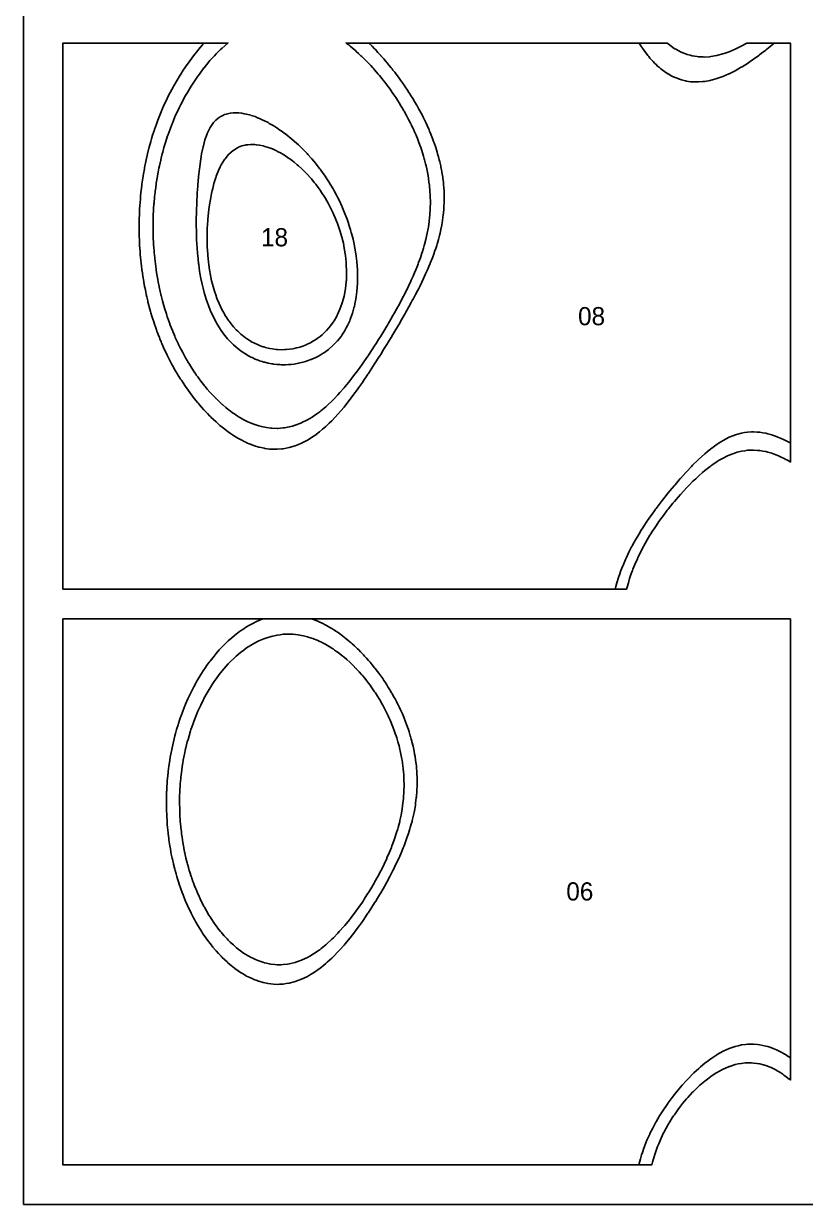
# Model space of a CAD drawing. Header units: millimetres. Extents: x 0 to 500, y 0 to 700.
# Drawn here: x 0 to 258.1, y 0 to 389.6 of the extents above; entities that cross this region are included whole.
import ezdxf
from ezdxf.enums import TextEntityAlignment as Align

# ---------------------------------------------------------------- set-up
doc = ezdxf.new("R2010")
doc.units = ezdxf.units.MM
for name, color, linetype in [('CORTE', 1, 'Continuous'), ('GRABADO', 5, 'Continuous'), ('HOJA', 8, 'Continuous')]:
    doc.layers.add(name, color=color, linetype=linetype)

msp = doc.modelspace()

# ---------------------------------------------------------------- linework, layer by layer
at = {"layer": 'CORTE'}
for points in [[(13, 203), (13, 383.15), (67.42, 383.15), (65.56, 381.51), (65.03, 381), (63.55, 379.54), (63.02, 378.98), (61.53, 377.35), (61.2, 376.96), (59.61, 375.02), (59.53, 374.94), (59.52, 374.92), (58.01, 372.92), (57.51, 372.22), (56.59, 370.9), (55.49, 369.22), (55.27, 368.88), (54.95, 368.33), (54.05, 366.86), (53.48, 365.85), (52.92, 364.84), (52.31, 363.67), (51.86, 362.82), (51.46, 362.01), (50.88, 360.8), (50.41, 359.74), (49.97, 358.78), (49.45, 357.54), (49.12, 356.76), (48.92, 356.23), (48.34, 354.73), (47.73, 353.01), (47.62, 352.71), (47.43, 352.15), (46.95, 350.69), (46.75, 350.01), (46.34, 348.67), (45.93, 347.17), (45.79, 346.65), (45.42, 345.16), (45.28, 344.63), (45.25, 344.46), (44.83, 342.61), (44.68, 341.87), (44.42, 340.59), (44.21, 339.37), (44.06, 338.57), (43.81, 336.96), (43.74, 336.55), (43.49, 334.61), (43.48, 334.53), (43.4, 333.87), (43.25, 332.51), (43.23, 332.34), (43.06, 330.48), (43.04, 330.12), (42.92, 328.46), (42.89, 327.95), (42.82, 326.44), (42.8, 325.84), (42.76, 324.42), (42.75, 323.77), (42.74, 322.4), (42.74, 321.74), (42.76, 320.38), (42.78, 319.75), (42.82, 318.36), (42.85, 317.81), (42.93, 316.34), (42.96, 315.89), (43.08, 314.32), (43.1, 314.02), (43.27, 312.3), (43.28, 312.17), (43.4, 311.11), (43.49, 310.36), (43.5, 310.28), (43.72, 308.58), (43.77, 308.25), (43.99, 306.82), (44.09, 306.23), (44.29, 305.1), (44.45, 304.21), (44.61, 303.41), (44.87, 302.19), (44.97, 301.74), (45.33, 300.17), (45.35, 300.1), (45.42, 299.83), (45.75, 298.49), (45.84, 298.15), (46.18, 296.9), (46.4, 296.13), (46.64, 295.33), (47.02, 294.11), (47.12, 293.8), (47.43, 292.87), (47.63, 292.28), (47.69, 292.09), (48.15, 290.79), (48.43, 290.07), (48.71, 289.32), (49.22, 288.05), (49.28, 287.89), (49.45, 287.51), (49.88, 286.46), (50.08, 286.03), (50.5, 285.07), (51.01, 284.01), (51.15, 283.69), (51.46, 283.07), (51.82, 282.34), (52.01, 281.99), (52.51, 281.01), (53.08, 279.96), (53.22, 279.71), (53.48, 279.27), (53.95, 278.42), (54.24, 277.95), (54.71, 277.16), (55.49, 275.93), (55.49, 275.93), (55.49, 275.93), (56.29, 274.71), (56.85, 273.9), (57.12, 273.51), (57.51, 272.97), (57.96, 272.34), (58.31, 271.88), (58.83, 271.19), (59.52, 270.33), (59.73, 270.07), (59.9, 269.86), (60.64, 268.97), (61.53, 267.96), (61.59, 267.9), (61.64, 267.85), (62.56, 266.85), (63.55, 265.84), (63.55, 265.83), (63.56, 265.83), (64.58, 264.84), (65.56, 263.94), (65.63, 263.88), (65.72, 263.81), (66.72, 262.95), (67.58, 262.26), (67.84, 262.05), (68.21, 261.79), (69, 261.19), (69.59, 260.78), (70.2, 260.38), (71.17, 259.77), (71.43, 259.6), (71.6, 259.5), (72.73, 258.88), (73.61, 258.42), (74.07, 258.21), (75.13, 257.75), (75.48, 257.6), (75.62, 257.54), (76.96, 257.07), (77.63, 256.85), (78.53, 256.63), (79.64, 256.37), (80.19, 256.29), (81.65, 256.09), (81.99, 256.07), (83.66, 256.02), (83.96, 256.03), (85.67, 256.15), (86.17, 256.23), (87.68, 256.5), (88.73, 256.79), (89.69, 257.06), (91.47, 257.75), (91.7, 257.84), (91.88, 257.93), (93.71, 258.84), (95.24, 259.77), (95.72, 260.06), (96.75, 260.8), (97.74, 261.5), (98.07, 261.78), (99.75, 263.16), (100.43, 263.8), (101.76, 265.03), (102.52, 265.82), (103.78, 267.12), (104.42, 267.84), (105.79, 269.39), (106.17, 269.86), (107.81, 271.86), (107.83, 271.88), (107.9, 271.98), (109.37, 273.91), (109.82, 274.49), (110.86, 275.93), (111.84, 277.28), (112.3, 277.95), (113.34, 279.45), (113.69, 279.97), (113.85, 280.2), (115.03, 281.99), (115.87, 283.26), (116.35, 284.01), (117.18, 285.33), (117.63, 286.04), (117.89, 286.44), (118.87, 288.06), (119.9, 289.75), (120.1, 290.08), (120.37, 290.55), (121.28, 292.1), (121.92, 293.21), (122.44, 294.12), (123.1, 295.31), (123.56, 296.14), (123.93, 296.83), (124.65, 298.17), (125.43, 299.67), (125.7, 300.19), (125.95, 300.69), (126.71, 302.21), (127.41, 303.67), (127.67, 304.23), (127.96, 304.88), (128.58, 306.25), (129.05, 307.34), (129.44, 308.27), (129.98, 309.63), (130.24, 310.29), (130.4, 310.71), (130.98, 312.31), (131.49, 313.83), (131.65, 314.33), (131.99, 315.49), (132.26, 316.35), (132.35, 316.71), (132.78, 318.37), (133.02, 319.4), (133.24, 320.39), (133.52, 321.92), (133.61, 322.41), (133.88, 324.31), (133.9, 324.43), (134.01, 325.49), (134.11, 326.45), (134.12, 326.56), (134.24, 328.47), (134.25, 328.71), (134.29, 330.49), (134.28, 330.77), (134.25, 332.51), (134.24, 332.74), (134.13, 334.53), (134.12, 334.64), (134.01, 335.78), (133.94, 336.48), (133.93, 336.55), (133.7, 338.26), (133.66, 338.57), (133.41, 339.99), (133.3, 340.59), (133.07, 341.67), (132.87, 342.61), (132.69, 343.31), (132.35, 344.63), (132.27, 344.91), (131.99, 345.85), (131.82, 346.47), (131.76, 346.65), (131.33, 348), (131.1, 348.67), (130.81, 349.5), (130.36, 350.69), (130.25, 350.96), (129.98, 351.64), (129.68, 352.4), (129.55, 352.71), (129.07, 353.82), (128.66, 354.73), (128.44, 355.21), (127.97, 356.19), (127.79, 356.57), (127.7, 356.75), (127.11, 357.91), (126.66, 358.77), (126.41, 359.23), (125.95, 360.06), (125.69, 360.53), (125.54, 360.79), (124.95, 361.81), (124.35, 362.81), (124.19, 363.07), (123.94, 363.47), (123.41, 364.31), (123.07, 364.83), (122.61, 365.53), (121.92, 366.54), (121.8, 366.73), (121.71, 366.85), (120.96, 367.91), (120.26, 368.87), (120.11, 369.08), (119.91, 369.34), (119.24, 370.22), (118.71, 370.89), (118.35, 371.35), (117.89, 371.91), (117.44, 372.46), (117.06, 372.91), (116.51, 373.56), (115.88, 374.29), (115.57, 374.63), (115.29, 374.93), (114.61, 375.69), (113.86, 376.48), (113.63, 376.72), (113.4, 376.95), (112.63, 377.74), (111.85, 378.51), (111.61, 378.74), (111.35, 378.98), (110.57, 379.71), (109.83, 380.38), (109.51, 380.67), (109.12, 381), (108.42, 381.6), (107.82, 382.11), (107.31, 382.51), (106.48, 383.15), (212.45, 383.15), (212.64, 382.98), (212.79, 382.86), (213.77, 382.1), (214.8, 381.4), (214.97, 381.29), (215.28, 381.12), (216.25, 380.56), (216.8, 380.27), (217.62, 379.92), (218.81, 379.45), (219.08, 379.37), (220.08, 379.1), (220.66, 378.94), (220.82, 378.9), (222.39, 378.66), (222.83, 378.61), (224.28, 378.55), (224.84, 378.54), (226.39, 378.65), (226.85, 378.69), (228.77, 379.01), (228.86, 379.03), (229.12, 379.1), (230.87, 379.56), (231.55, 379.78), (232.88, 380.25), (234.86, 381.09), (234.89, 381.1), (234.93, 381.12), (236.91, 382.1), (238.78, 383.15), (253.15, 383.15), (253.15, 244.9), (252.71, 245.15), (252.13, 245.48), (251.42, 245.88), (251.02, 246.1), (250.08, 246.55), (249.01, 247.05), (248.69, 247.17), (247.82, 247.5), (247.22, 247.72), (247, 247.8), (245.67, 248.18), (244.99, 248.36), (244.02, 248.54), (242.98, 248.71), (242.24, 248.77), (240.97, 248.86), (240.3, 248.83), (238.96, 248.78), (238.11, 248.65), (236.96, 248.48), (235.56, 248.12), (234.95, 247.95), (233.74, 247.5), (232.94, 247.2), (232.37, 246.93), (230.93, 246.23), (229.66, 245.48), (228.91, 245.05), (227.55, 244.11), (226.9, 243.67), (226.64, 243.47), (224.89, 242.1), (224.14, 241.45), (222.87, 240.36), (221.89, 239.42), (220.86, 238.46), (219.82, 237.4), (218.84, 236.41), (217.9, 235.38), (216.83, 234.22), (216.08, 233.36), (214.81, 231.89), (214.36, 231.34), (212.8, 229.41), (212.73, 229.32), (212.49, 229.01), (211.19, 227.3), (210.78, 226.76), (209.73, 225.28), (208.77, 223.9), (208.34, 223.26), (207.54, 222.03), (207.03, 221.24), (206.75, 220.78), (205.82, 219.22), (204.74, 217.32), (204.67, 217.2), (204.6, 217.06), (203.62, 215.18), (202.72, 213.31), (202.65, 213.16), (202.6, 213.03), (201.78, 211.14), (201.15, 209.56), (200.98, 209.12), (200.71, 208.36), (200.27, 207.1), (200.06, 206.45), (199.64, 205.08), (199.23, 203.59), (199.07, 203), (13, 203)], [(61.83, 294.47), (61.47, 295.37), (61.01, 296.51), (60.67, 297.48), (60.27, 298.63), (59.92, 299.77), (59.61, 300.84), (59.23, 302.31), (59.03, 303.12), (58.91, 303.64), (58.53, 305.48), (58.22, 307.19), (58.1, 307.92), (57.79, 310.08), (57.74, 310.42), (57.73, 310.53), (57.47, 313.01), (57.4, 313.72), (57.26, 315.66), (57.18, 316.79), (57.11, 318.38), (57.05, 319.77), (57.03, 321.16), (57, 322.68), (57.01, 324.01), (57.01, 325.52), (57.05, 326.91), (57.07, 328.31), (57.15, 329.86), (57.18, 331.06), (57.3, 332.87), (57.33, 333.76), (57.5, 335.94), (57.52, 336.42), (57.75, 338.93), (57.76, 339.04), (57.76, 339.07), (58.03, 341.62), (58.15, 342.31), (58.37, 344.14), (58.65, 345.67), (58.77, 346.59), (59.16, 348.47), (59.27, 348.95), (59.36, 349.26), (59.87, 351.21), (60.59, 353.21), (60.63, 353.31), (60.72, 353.48), (61.56, 355.24), (62.02, 355.95), (62.74, 356.94), (63.46, 357.68), (64.2, 358.34), (64.9, 358.8), (66.03, 359.4), (66.34, 359.52), (66.91, 359.66), (67.77, 359.93), (68.28, 360.03), (69.21, 360.12), (70.23, 360.11), (70.65, 360.13), (71.07, 360.11), (72.09, 359.99), (72.83, 359.83), (73.52, 359.73), (74.58, 359.45), (74.96, 359.35), (75.15, 359.27), (76.39, 358.87), (77.24, 358.5), (77.82, 358.3), (79.24, 357.64), (79.25, 357.63), (79.28, 357.62), (80.68, 356.9), (81.11, 356.64), (82.12, 356.08), (82.9, 355.57), (83.55, 355.19), (84.63, 354.43), (84.98, 354.21), (86.3, 353.23), (86.41, 353.16), (87.3, 352.45), (87.84, 352.03), (87.9, 351.97), (89.27, 350.82), (89.45, 350.65), (90.71, 349.53), (90.95, 349.29), (92.14, 348.14), (92.4, 347.87), (93.57, 346.66), (93.8, 346.41), (95, 345.07), (95.15, 344.9), (96.43, 343.37), (96.46, 343.34), (96.61, 343.14), (97.71, 341.73), (97.87, 341.53), (98.92, 340.08), (99.3, 339.54), (100.08, 338.38), (100.73, 337.38), (101.2, 336.63), (102.16, 335), (102.26, 334.83), (102.5, 334.4), (103.27, 332.98), (103.6, 332.34), (104.23, 331.07), (105.03, 329.36), (105.14, 329.12), (105.3, 328.74), (105.98, 327.1), (106.47, 325.84), (106.77, 325.02), (107.1, 324.09), (107.5, 322.88), (107.9, 321.54), (108.16, 320.68), (108.34, 319.99), (108.74, 318.4), (109.21, 316.27), (109.25, 316.04), (109.34, 315.51), (109.66, 313.6), (109.77, 312.85), (109.98, 311.05), (110.11, 309.65), (110.18, 308.38), (110.25, 306.66), (110.25, 305.58), (110.21, 303.84), (110.13, 302.6), (110.02, 301.17), (109.78, 299.39), (109.68, 298.66), (109.37, 297.12), (109.2, 296.28), (109.06, 295.8), (108.58, 294.04), (107.94, 292.26), (107.83, 291.93), (107.64, 291.51), (106.95, 289.95), (106.51, 289.16), (105.93, 288.1), (105.09, 286.82), (104.79, 286.38), (103.66, 284.95), (103.52, 284.79), (102.23, 283.43), (102.13, 283.33), (100.79, 282.16), (100.6, 282), (99.36, 281.09), (98.93, 280.8), (97.93, 280.19), (97.13, 279.74), (96.5, 279.42), (95.18, 278.83), (95.06, 278.78), (94.81, 278.69), (93.63, 278.25), (93.07, 278.07), (92.2, 277.82), (90.8, 277.49), (90.77, 277.48), (90.73, 277.48), (89.34, 277.24), (88.31, 277.12), (87.91, 277.08), (87.44, 277.06), (86.47, 277), (85.56, 277), (85.04, 277), (84.55, 277.04), (83.61, 277.09), (82.47, 277.23), (82.18, 277.27), (81.96, 277.31), (80.74, 277.53), (79.59, 277.81), (79.31, 277.89), (78.79, 278.05), (77.88, 278.33), (77.42, 278.51), (76.44, 278.89), (75.41, 279.36), (75.01, 279.56), (73.72, 280.26), (73.58, 280.34), (73.53, 280.36), (72.14, 281.26), (71.8, 281.5), (70.71, 282.34), (70.2, 282.76), (69.27, 283.58), (68.7, 284.13), (67.84, 285.03), (67.31, 285.61), (66.41, 286.71), (66.03, 287.2), (64.97, 288.68), (64.84, 288.88), (64.42, 289.56), (63.75, 290.65), (63.54, 291.04), (62.75, 292.52), (62.1, 293.89), (61.83, 294.47)], [(13, 13), (13, 193.15), (253.15, 193.15), (253.15, 40.99), (252.9, 41.2), (252.74, 41.33), (251.77, 42.09), (251.01, 42.67), (250.61, 42.95), (250, 43.35), (249.39, 43.74), (249, 43.98), (248.1, 44.46), (246.99, 45.02), (246.75, 45.12), (246.14, 45.36), (245.3, 45.69), (244.98, 45.81), (243.75, 46.14), (242.98, 46.34), (242.09, 46.49), (240.97, 46.64), (240.26, 46.67), (238.96, 46.7), (238.23, 46.65), (236.95, 46.53), (235.89, 46.32), (234.94, 46.12), (233.11, 45.54), (232.93, 45.48), (232.66, 45.37), (230.92, 44.61), (229.31, 43.75), (228.91, 43.53), (228.63, 43.35), (226.9, 42.22), (225.71, 41.33), (224.89, 40.7), (223.26, 39.31), (222.87, 38.97), (221.14, 37.29), (220.86, 37.01), (219.25, 35.27), (218.85, 34.81), (217.55, 33.25), (216.83, 32.35), (216, 31.23), (214.82, 29.58), (214.57, 29.21), (214.14, 28.53), (213.29, 27.19), (212.8, 26.38), (212.12, 25.17), (211.36, 23.73), (211.06, 23.15), (210.79, 22.59), (210.12, 21.13), (209.64, 19.98), (209.28, 19.12), (208.78, 17.75), (208.54, 17.1), (208.43, 16.75), (207.91, 15.08), (207.58, 13.88), (207.35, 13), (13, 13)], [(125.13, 131.6), (125.24, 132.41), (125.39, 133.88), (125.44, 134.43), (125.54, 136.05), (125.56, 136.45), (125.6, 138.13), (125.6, 138.47), (125.57, 140.12), (125.56, 140.49), (125.47, 142.03), (125.43, 142.51), (125.3, 143.88), (125.22, 144.53), (125.06, 145.67), (124.93, 146.55), (124.78, 147.4), (124.56, 148.57), (124.45, 149.09), (124.11, 150.59), (124.07, 150.73), (123.93, 151.27), (123.65, 152.32), (123.57, 152.6), (123.18, 153.88), (122.94, 154.62), (122.68, 155.4), (122.24, 156.64), (122.15, 156.88), (121.91, 157.5), (121.58, 158.34), (121.45, 158.66), (120.98, 159.75), (120.57, 160.68), (120.36, 161.14), (119.9, 162.1), (119.7, 162.51), (119.6, 162.7), (119.01, 163.84), (118.54, 164.72), (118.3, 165.15), (117.88, 165.88), (117.57, 166.43), (117.38, 166.74), (116.8, 167.68), (116.11, 168.76), (116.01, 168.91), (115.87, 169.13), (115.2, 170.11), (114.72, 170.78), (114.36, 171.29), (113.86, 171.96), (113.49, 172.44), (113.2, 172.8), (112.6, 173.56), (111.84, 174.49), (111.69, 174.67), (111.55, 174.82), (110.74, 175.74), (109.83, 176.74), (109.78, 176.79), (109.72, 176.84), (108.77, 177.8), (107.81, 178.75), (107.75, 178.8), (107.69, 178.86), (106.69, 179.75), (105.8, 180.53), (105.61, 180.69), (105.37, 180.88), (104.48, 181.58), (103.79, 182.12), (103.33, 182.44), (102.67, 182.9), (102.14, 183.27), (101.77, 183.52), (100.9, 184.04), (99.76, 184.72), (99.63, 184.79), (99.38, 184.92), (98.3, 185.47), (97.75, 185.75), (96.91, 186.1), (95.74, 186.59), (95.48, 186.67), (94.69, 186.94), (93.96, 187.17), (93.73, 187.25), (92.36, 187.58), (91.72, 187.73), (90.66, 187.89), (89.71, 188.03), (88.84, 188.08), (87.7, 188.15), (86.87, 188.12), (85.69, 188.08), (84.69, 187.95), (83.68, 187.83), (82.23, 187.51), (81.67, 187.38), (80.26, 186.94), (79.66, 186.74), (79.32, 186.6), (77.64, 185.9), (75.76, 184.92), (75.63, 184.85), (75.45, 184.74), (73.62, 183.59), (72.68, 182.9), (71.61, 182.09), (70.19, 180.88), (69.6, 180.36), (68.07, 178.86), (67.58, 178.36), (66.23, 176.85), (65.57, 176.07), (64.59, 174.83), (63.56, 173.44), (63.11, 172.81), (62.25, 171.49), (61.78, 170.79), (61.54, 170.41), (60.57, 168.77), (59.53, 166.88), (59.46, 166.75), (59.39, 166.61), (58.45, 164.73), (57.54, 162.73), (57.53, 162.71), (57.51, 162.68), (56.69, 160.69), (56.19, 159.36), (55.93, 158.67), (55.5, 157.44), (55.23, 156.65), (55.11, 156.26), (54.61, 154.63), (54.27, 153.39), (54.04, 152.61), (53.56, 150.66), (53.54, 150.59), (53.48, 150.33), (53.1, 148.57), (53.01, 148.09), (52.72, 146.55), (52.57, 145.63), (52.38, 144.52), (52.21, 143.25), (52.11, 142.5), (51.94, 140.95), (51.88, 140.48), (51.73, 138.72), (51.71, 138.46), (51.59, 136.57), (51.59, 136.44), (51.51, 134.47), (51.51, 134.42), (51.49, 132.42), (51.49, 132.4), (51.52, 130.43), (51.52, 130.38), (51.59, 128.48), (51.6, 128.36), (51.71, 126.58), (51.73, 126.34), (51.87, 124.72), (51.91, 124.32), (52.07, 122.9), (52.14, 122.3), (52.3, 121.11), (52.42, 120.28), (52.57, 119.36), (52.76, 118.26), (52.87, 117.65), (53.15, 116.24), (53.21, 115.96), (53.48, 114.74), (53.58, 114.31), (53.6, 114.22), (53.99, 112.7), (54.12, 112.2), (54.42, 111.11), (54.69, 110.18), (54.88, 109.56), (55.33, 108.15), (55.37, 108.03), (55.5, 107.66), (55.9, 106.53), (56.04, 106.13), (56.45, 105.06), (56.83, 104.11), (57.02, 103.62), (57.51, 102.48), (57.63, 102.21), (57.68, 102.1), (58.27, 100.83), (58.64, 100.07), (58.93, 99.48), (59.53, 98.32), (59.62, 98.15), (59.67, 98.06), (60.34, 96.85), (60.82, 96.03), (61.09, 95.58), (61.54, 94.86), (61.87, 94.34), (62.09, 94.02), (62.68, 93.14), (63.48, 91.99), (63.51, 91.95), (63.56, 91.89), (64.38, 90.81), (65.05, 89.98), (65.28, 89.69), (65.57, 89.35), (66.22, 88.61), (66.82, 87.96), (67.19, 87.56), (67.58, 87.15), (68.19, 86.55), (68.85, 85.94), (69.24, 85.58), (69.59, 85.26), (70.32, 84.65), (71.25, 83.92), (71.45, 83.76), (71.61, 83.64), (72.63, 82.93), (73.62, 82.29), (73.86, 82.15), (74.3, 81.9), (75.16, 81.43), (75.63, 81.18), (76.52, 80.78), (77.64, 80.31), (77.95, 80.2), (78.94, 79.89), (79.48, 79.71), (79.65, 79.66), (81.13, 79.35), (81.66, 79.25), (82.91, 79.13), (83.67, 79.06), (84.87, 79.08), (85.67, 79.1), (87.07, 79.27), (87.68, 79.35), (89.63, 79.82), (89.69, 79.84), (89.83, 79.89), (91.7, 80.55), (92.92, 81.11), (93.71, 81.48), (94.45, 81.9), (95.72, 82.64), (97.6, 83.92), (97.74, 84.02), (98.2, 84.39), (99.75, 85.62), (100.1, 85.94), (101.76, 87.45), (102.27, 87.96), (103.78, 89.49), (104.22, 89.98), (105.79, 91.74), (106.01, 92), (107, 93.22), (107.66, 94.02), (107.81, 94.2), (109.2, 96.04), (109.82, 96.88), (110.66, 98.06), (111.84, 99.76), (112.05, 100.08), (112.44, 100.69), (113.35, 102.1), (113.85, 102.89), (114.6, 104.12), (115.69, 105.97), (115.8, 106.15), (115.87, 106.27), (116.91, 108.17), (117.88, 109.99), (117.98, 110.19), (118.09, 110.39), (118.98, 112.21), (119.9, 114.16), (119.93, 114.23), (119.95, 114.29), (120.8, 116.25), (121.42, 117.77), (121.61, 118.27), (121.91, 119.08), (122.36, 120.29), (122.58, 120.96), (123.02, 122.31), (123.5, 123.9), (123.62, 124.33), (123.93, 125.5), (124.15, 126.35), (124.21, 126.64), (124.59, 128.37), (124.74, 129.19), (124.95, 130.39), (125.13, 131.6)]]:
    msp.add_lwpolyline(points, close=True, dxfattribs=at)
at = {"layer": 'GRABADO'}
for points in [[(13, 383.15), (59.56, 383.15), (59.08, 382.58), (57.72, 381), (57.5, 380.74), (56.11, 378.98), (55.49, 378.16), (54.61, 376.96), (53.47, 375.35), (53.2, 374.94), (52.69, 374.16), (51.88, 372.92), (51.46, 372.24), (50.64, 370.9), (49.55, 368.99), (49.49, 368.88), (49.44, 368.8), (48.4, 366.86), (47.43, 364.92), (47.39, 364.84), (47.35, 364.77), (46.44, 362.82), (45.67, 361.05), (45.55, 360.8), (45.41, 360.46), (44.73, 358.78), (44.31, 357.68), (43.96, 356.76), (43.4, 355.15), (43.25, 354.74), (43.18, 354.52), (42.59, 352.72), (42.25, 351.57), (41.99, 350.69), (41.46, 348.75), (41.44, 348.67), (41.38, 348.47), (40.92, 346.65), (40.79, 346.06), (40.46, 344.63), (40.23, 343.48), (40.05, 342.61), (39.75, 340.98), (39.68, 340.59), (39.37, 338.66), (39.35, 338.57), (39.35, 338.55), (39.06, 336.55), (39.02, 336.2), (38.81, 334.53), (38.75, 333.91), (38.6, 332.51), (38.54, 331.67), (38.44, 330.49), (38.37, 329.49), (38.31, 328.46), (38.26, 327.35), (38.21, 326.44), (38.18, 325.25), (38.16, 324.42), (38.15, 323.2), (38.14, 322.4), (38.15, 321.18), (38.16, 320.38), (38.19, 319.2), (38.22, 318.36), (38.27, 317.26), (38.31, 316.34), (38.38, 315.34), (38.45, 314.32), (38.52, 313.46), (38.62, 312.3), (38.69, 311.61), (38.83, 310.27), (38.89, 309.79), (39.08, 308.25), (39.12, 308), (39.37, 306.31), (39.38, 306.24), (39.38, 306.23), (39.66, 304.5), (39.71, 304.21), (39.96, 302.79), (40.08, 302.19), (40.3, 301.1), (40.5, 300.17), (40.66, 299.44), (40.97, 298.15), (41.05, 297.81), (41.38, 296.52), (41.46, 296.21), (41.48, 296.13), (41.89, 294.62), (42.04, 294.11), (42.34, 293.05), (42.65, 292.09), (42.83, 291.51), (43.32, 290.07), (43.34, 290.01), (43.4, 289.84), (43.86, 288.51), (44.03, 288.04), (44.4, 287.03), (44.81, 286.02), (44.98, 285.59), (45.41, 284.56), (45.57, 284.16), (45.64, 284), (46.18, 282.75), (46.54, 281.98), (46.82, 281.37), (47.43, 280.12), (47.48, 280.01), (47.5, 279.96), (48.15, 278.66), (48.53, 277.94), (48.84, 277.34), (49.44, 276.26), (49.56, 276.04), (49.63, 275.92), (50.29, 274.75), (50.81, 273.9), (51.05, 273.49), (51.46, 272.85), (51.83, 272.25), (52.07, 271.88), (52.62, 271.02), (53.42, 269.86), (53.44, 269.82), (53.47, 269.78), (54.27, 268.63), (54.86, 267.84), (55.12, 267.47), (55.49, 267), (55.99, 266.33), (56.41, 265.82), (56.89, 265.2), (57.5, 264.47), (57.8, 264.1), (58.07, 263.8), (58.74, 263.02), (59.52, 262.16), (59.7, 261.96), (59.87, 261.78), (60.67, 260.92), (61.53, 260.05), (61.68, 259.91), (61.83, 259.76), (62.7, 258.91), (63.55, 258.14), (63.76, 257.95), (64.01, 257.74), (64.83, 257.01), (65.56, 256.41), (65.94, 256.1), (66.45, 255.72), (67.08, 255.22), (67.57, 254.86), (68.25, 254.38), (69.28, 253.7), (69.46, 253.57), (69.59, 253.49), (70.71, 252.81), (71.6, 252.3), (72, 252.09), (72.83, 251.68), (73.35, 251.42), (73.61, 251.29), (74.75, 250.81), (75.62, 250.46), (76.22, 250.27), (77.63, 249.83), (77.76, 249.8), (78.39, 249.67), (79.42, 249.44), (79.64, 249.39), (81.19, 249.2), (81.65, 249.15), (83.12, 249.12), (83.66, 249.11), (85.26, 249.25), (85.67, 249.28), (87.64, 249.67), (87.68, 249.67), (87.69, 249.68), (89.69, 250.27), (90.71, 250.69), (91.7, 251.09), (92.82, 251.68), (93.71, 252.14), (94.95, 252.93), (95.72, 253.41), (96.1, 253.7), (97.73, 254.9), (98.68, 255.72), (99.75, 256.62), (100.9, 257.74), (101.76, 258.56), (102.87, 259.76), (103.78, 260.71), (104.68, 261.78), (105.79, 263.07), (106.36, 263.8), (107.81, 265.61), (107.95, 265.82), (108.39, 266.4), (109.46, 267.84), (109.82, 268.32), (110.9, 269.86), (111.84, 271.18), (112.3, 271.88), (113.28, 273.33), (113.67, 273.9), (113.85, 274.17), (114.99, 275.92), (115.87, 277.26), (116.3, 277.95), (117.06, 279.14), (117.58, 279.97), (117.89, 280.44), (118.84, 281.99), (119.9, 283.7), (120.09, 284.01), (120.39, 284.5), (121.32, 286.04), (121.92, 287.03), (122.53, 288.06), (123.42, 289.57), (123.73, 290.08), (123.93, 290.44), (124.9, 292.1), (125.95, 293.93), (126.06, 294.12), (126.2, 294.37), (127.19, 296.15), (127.97, 297.56), (128.3, 298.17), (128.69, 298.89), (129.38, 300.19), (129.98, 301.37), (130.42, 302.21), (130.86, 303.09), (131.42, 304.23), (132, 305.45), (132.39, 306.25), (132.71, 306.97), (133.3, 308.27), (134.01, 309.97), (134.16, 310.29), (134.25, 310.53), (134.96, 312.32), (135.5, 313.81), (135.69, 314.34), (136.03, 315.38), (136.36, 316.36), (136.5, 316.83), (136.95, 318.38), (137.28, 319.63), (137.47, 320.4), (137.87, 322.24), (137.9, 322.41), (138.04, 323.22), (138.26, 324.44), (138.3, 324.69), (138.54, 326.45), (138.59, 327.01), (138.73, 328.47), (138.77, 329.2), (138.83, 330.49), (138.84, 331.3), (138.85, 332.51), (138.83, 333.3), (138.78, 334.53), (138.74, 335.23), (138.63, 336.55), (138.58, 337.09), (138.4, 338.57), (138.35, 338.88), (138.08, 340.59), (138.08, 340.62), (138.04, 340.78), (137.75, 342.32), (137.69, 342.61), (137.39, 343.97), (137.23, 344.63), (136.98, 345.58), (136.68, 346.65), (136.53, 347.15), (136.05, 348.67), (136.04, 348.68), (136.03, 348.73), (135.54, 350.2), (135.36, 350.69), (135, 351.67), (134.59, 352.71), (134.42, 353.12), (134.01, 354.08), (133.83, 354.54), (133.75, 354.73), (133.21, 355.95), (132.84, 356.75), (132.57, 357.32), (132, 358.46), (131.9, 358.67), (131.85, 358.77), (131.22, 360.01), (130.8, 360.79), (130.51, 361.32), (129.98, 362.25), (129.79, 362.61), (129.67, 362.81), (129.05, 363.89), (128.48, 364.83), (128.28, 365.15), (127.97, 365.64), (127.51, 366.39), (127.21, 366.85), (126.72, 367.62), (125.95, 368.74), (125.9, 368.82), (125.87, 368.88), (125.08, 370.02), (124.45, 370.9), (124.24, 371.19), (123.94, 371.6), (123.38, 372.36), (122.95, 372.92), (122.51, 373.51), (121.92, 374.25), (121.62, 374.64), (121.38, 374.94), (120.72, 375.76), (119.91, 376.73), (119.81, 376.86), (119.72, 376.96), (118.88, 377.95), (117.96, 378.98), (117.93, 379.02), (117.89, 379.06), (116.97, 380.08), (116.11, 381), (116, 381.12), (115.88, 381.25), (115.01, 382.15), (114.01, 383.15), (203.21, 383.15), (203.8, 382.18), (204.54, 381.09), (204.62, 380.98), (204.73, 380.81), (205.46, 379.81), (206.05, 379.08), (206.35, 378.68), (206.75, 378.21), (207.28, 377.6), (207.8, 377.06), (208.26, 376.56), (208.76, 376.07), (209.29, 375.57), (209.92, 375.04), (210.37, 374.64), (210.77, 374.33), (211.52, 373.78), (212.66, 373.02), (212.73, 372.98), (212.78, 372.95), (214.02, 372.26), (214.79, 371.88), (215.39, 371.62), (216.8, 371.11), (216.86, 371.09), (217.16, 371.01), (218.46, 370.67), (218.8, 370.6), (220.2, 370.4), (220.81, 370.34), (222.11, 370.3), (222.82, 370.3), (224.24, 370.42), (224.83, 370.48), (226.65, 370.82), (226.84, 370.86), (227.38, 371.01), (228.85, 371.41), (229.46, 371.63), (230.86, 372.13), (232.84, 372.99), (232.87, 373.01), (232.91, 373.03), (234.89, 374.02), (236.7, 375.05), (236.9, 375.16), (237.19, 375.34), (238.92, 376.42), (239.87, 377.07), (240.93, 377.78), (242.73, 379.09), (242.95, 379.25), (243.62, 379.76), (244.96, 380.8), (245.34, 381.11), (246.98, 382.44), (247.8, 383.15), (253.15, 383.15), (253.15, 251.13), (252.81, 251.32), (252.37, 251.55), (251.49, 252.01), (251.03, 252.25), (250.12, 252.66), (249.01, 253.15), (248.71, 253.26), (247.84, 253.57), (247.22, 253.79), (247, 253.87), (245.65, 254.23), (244.99, 254.4), (243.99, 254.57), (242.98, 254.74), (242.2, 254.79), (240.97, 254.87), (240.23, 254.83), (238.97, 254.77), (238.01, 254.62), (236.96, 254.45), (235.38, 254.01), (234.95, 253.88), (234.16, 253.57), (232.94, 253.08), (231.94, 252.57), (230.93, 252.05), (230.15, 251.55), (228.92, 250.78), (227.22, 249.53), (226.9, 249.31), (225.62, 248.24), (224.89, 247.64), (224.75, 247.51), (222.87, 245.81), (222.56, 245.49), (220.86, 243.83), (220.53, 243.47), (218.84, 241.72), (218.61, 241.45), (216.83, 239.49), (216.78, 239.43), (216.44, 239.04), (215.03, 237.41), (214.81, 237.16), (213.35, 235.39), (212.8, 234.73), (211.72, 233.37), (210.78, 232.18), (210.14, 231.34), (208.77, 229.53), (208.61, 229.32), (208.21, 228.77), (207.16, 227.3), (206.75, 226.72), (205.76, 225.28), (204.73, 223.73), (204.43, 223.26), (203.9, 222.43), (203.16, 221.24), (202.72, 220.49), (201.97, 219.22), (201.04, 217.53), (200.85, 217.2), (200.7, 216.91), (199.82, 215.18), (199, 213.47), (198.86, 213.16), (198.69, 212.78), (197.98, 211.14), (197.51, 209.95), (197.18, 209.12), (196.68, 207.7), (196.46, 207.1), (196.36, 206.78), (195.82, 205.08), (195.49, 203.88), (195.24, 203), (13, 203), (13, 383.15)], [(61.37, 308.33), (61.13, 309.98), (61.03, 310.85), (60.79, 313.17), (60.77, 313.46), (60.64, 315.94), (60.62, 316.17), (60.62, 316.2), (60.58, 318.99), (60.58, 319.1), (60.63, 321.24), (60.64, 321.89), (60.65, 321.92), (60.8, 324.59), (60.84, 324.98), (61.04, 327.2), (61.18, 328.18), (61.37, 329.73), (61.67, 331.54), (61.77, 332.18), (62.04, 333.53), (62.26, 334.55), (62.42, 335.15), (62.84, 336.83), (63.46, 338.84), (63.52, 339.01), (63.6, 339.19), (64.31, 341.07), (64.89, 342.31), (65.24, 343), (66.32, 344.74), (66.34, 344.77), (66.52, 344.99), (67.63, 346.35), (67.76, 346.48), (69.15, 347.69), (69.19, 347.72), (69.36, 347.82), (70.63, 348.6), (70.97, 348.76), (72.07, 349.18), (73.14, 349.45), (73.51, 349.52), (73.97, 349.55), (74.94, 349.67), (75.8, 349.66), (76.38, 349.64), (76.86, 349.56), (77.81, 349.47), (79.15, 349.18), (79.25, 349.15), (79.31, 349.13), (80.68, 348.73), (81.46, 348.42), (82.12, 348.19), (83.47, 347.56), (83.55, 347.53), (83.79, 347.4), (84.98, 346.77), (85.33, 346.55), (86.42, 345.91), (87.08, 345.44), (87.85, 344.93), (88.75, 344.24), (89.28, 343.85), (90.34, 342.97), (90.71, 342.66), (91.85, 341.61), (92.15, 341.34), (93.29, 340.19), (93.58, 339.89), (94.66, 338.69), (95.01, 338.3), (95.97, 337.13), (96.44, 336.54), (97.21, 335.51), (97.88, 334.59), (98.39, 333.83), (99.31, 332.41), (99.51, 332.08), (100.07, 331.12), (100.56, 330.27), (100.74, 329.93), (101.54, 328.39), (102.18, 327.05), (102.46, 326.44), (102.88, 325.46), (103.31, 324.42), (103.61, 323.59), (104.07, 322.32), (104.51, 320.97), (104.76, 320.15), (105.05, 319.07), (105.36, 317.88), (105.55, 317.08), (105.86, 315.52), (106.19, 313.58), (106.26, 313.05), (106.49, 310.8), (106.53, 310.45), (106.53, 310.38), (106.63, 307.69), (106.63, 307.42), (106.54, 304.73), (106.53, 304.66), (106.5, 304.39), (106.25, 302.09), (106.13, 301.46), (105.8, 299.68), (105.28, 297.74), (105.2, 297.42), (105.08, 297.1), (104.44, 295.32), (103.65, 293.58), (103.55, 293.35), (103.28, 292.87), (102.51, 291.52), (102.22, 291.1), (101.34, 289.84), (100.79, 289.19), (100.02, 288.29), (99.36, 287.65), (98.56, 286.89), (97.93, 286.38), (96.96, 285.63), (96.5, 285.33), (95.2, 284.52), (95.06, 284.45), (94.66, 284.25), (93.63, 283.75), (93.27, 283.59), (92.2, 283.17), (91.17, 282.83), (90.77, 282.71), (90.09, 282.55), (89.34, 282.38), (88.85, 282.28), (87.9, 282.14), (86.69, 282.03), (86.47, 282.01), (86.27, 282), (85.04, 281.98), (83.83, 282.03), (83.6, 282.04), (83.33, 282.07), (82.17, 282.22), (81.31, 282.38), (80.73, 282.5), (79.81, 282.74), (79.3, 282.88), (79.02, 282.97), (77.87, 283.39), (76.95, 283.77), (76.43, 284.01), (75.05, 284.73), (75, 284.76), (74.79, 284.9), (73.56, 285.68), (73.3, 285.86), (72.13, 286.77), (71.7, 287.13), (70.7, 288.05), (70.22, 288.52), (69.26, 289.57), (68.86, 290.03), (67.83, 291.37), (67.62, 291.65), (66.83, 292.85), (66.48, 293.38), (66.39, 293.55), (65.46, 295.23), (64.96, 296.27), (64.53, 297.17), (63.94, 298.6), (63.7, 299.2), (63.52, 299.73), (62.98, 301.34), (62.54, 302.86), (62.34, 303.57), (62.08, 304.69), (61.81, 305.9), (61.67, 306.58), (61.37, 308.33)], [(13, 193.15), (79.01, 193.15), (79.01, 193.13), (77.64, 192.62), (76.92, 192.28), (75.63, 191.68), (74.38, 190.99), (73.62, 190.55), (72.35, 189.71), (71.61, 189.23), (71.26, 188.97), (69.59, 187.69), (68.72, 186.95), (67.58, 185.94), (66.53, 184.93), (65.57, 183.96), (64.6, 182.91), (63.55, 181.73), (62.86, 180.89), (61.54, 179.22), (61.28, 178.87), (60.65, 177.98), (59.84, 176.85), (59.52, 176.38), (58.53, 174.83), (57.51, 173.16), (57.31, 172.81), (57.07, 172.37), (56.19, 170.79), (55.49, 169.44), (55.16, 168.77), (54.87, 168.15), (54.21, 166.75), (53.48, 165.08), (53.33, 164.73), (53.24, 164.49), (52.53, 162.71), (51.98, 161.21), (51.79, 160.69), (51.47, 159.73), (51.11, 158.67), (50.97, 158.17), (50.5, 156.65), (50.14, 155.32), (49.94, 154.63), (49.45, 152.65), (49.44, 152.61), (49.44, 152.6), (48.99, 150.59), (48.88, 150.02), (48.59, 148.57), (48.42, 147.53), (48.25, 146.55), (48.04, 145.13), (47.95, 144.53), (47.74, 142.81), (47.7, 142.5), (47.5, 140.55), (47.5, 140.48), (47.44, 139.7), (47.34, 138.46), (47.33, 138.36), (47.23, 136.44), (47.22, 136.23), (47.16, 134.42), (47.16, 134.15), (47.14, 132.4), (47.15, 132.11), (47.17, 130.38), (47.18, 130.12), (47.24, 128.36), (47.25, 128.17), (47.35, 126.34), (47.36, 126.26), (47.44, 125.3), (47.51, 124.39), (47.51, 124.32), (47.69, 122.56), (47.72, 122.3), (47.91, 120.76), (47.98, 120.28), (48.17, 118.99), (48.28, 118.26), (48.45, 117.25), (48.63, 116.23), (48.76, 115.55), (49.04, 114.21), (49.11, 113.87), (49.45, 112.38), (49.48, 112.23), (49.49, 112.19), (49.89, 110.61), (50, 110.17), (50.32, 109.02), (50.57, 108.15), (50.78, 107.46), (51.2, 106.13), (51.26, 105.93), (51.47, 105.33), (51.77, 104.42), (51.88, 104.11), (52.31, 102.94), (52.64, 102.09), (52.87, 101.48), (53.46, 100.07), (53.46, 100.05), (53.48, 100.01), (54.08, 98.65), (54.35, 98.05), (54.71, 97.27), (55.32, 96.03), (55.38, 95.91), (55.49, 95.69), (56.07, 94.58), (56.38, 94.01), (56.78, 93.28), (57.51, 92.02), (57.52, 92), (57.53, 91.99), (58.28, 90.75), (58.79, 89.97), (59.07, 89.52), (59.52, 88.85), (59.89, 88.32), (60.15, 87.95), (60.73, 87.14), (61.54, 86.07), (61.6, 85.99), (61.65, 85.93), (62.5, 84.87), (63.31, 83.91), (63.42, 83.78), (63.55, 83.63), (64.38, 82.72), (65.17, 81.89), (65.36, 81.68), (65.56, 81.48), (66.38, 80.69), (67.27, 79.87), (67.43, 79.72), (67.58, 79.59), (68.52, 78.8), (69.59, 77.94), (69.64, 77.91), (69.71, 77.86), (70.82, 77.07), (71.6, 76.53), (72.03, 76.27), (72.76, 75.84), (73.3, 75.52), (73.61, 75.34), (74.63, 74.84), (75.63, 74.36), (76.01, 74.21), (77.06, 73.82), (77.48, 73.66), (77.64, 73.6), (79.04, 73.21), (79.65, 73.05), (80.71, 72.87), (81.65, 72.72), (82.51, 72.66), (83.66, 72.59), (84.48, 72.63), (85.67, 72.68), (86.7, 72.84), (87.68, 72.99), (89.28, 73.4), (89.69, 73.51), (90.52, 73.82), (91.7, 74.26), (92.53, 74.65), (93.71, 75.22), (94.76, 75.84), (95.72, 76.4), (97.58, 77.7), (97.74, 77.81), (97.79, 77.85), (99.75, 79.43), (100.24, 79.87), (101.76, 81.26), (102.38, 81.89), (103.78, 83.3), (104.32, 83.91), (105.79, 85.54), (106.11, 85.93), (107.71, 87.86), (107.79, 87.95), (107.81, 87.97), (109.35, 89.97), (109.82, 90.59), (110.84, 92), (111.84, 93.38), (112.28, 94.02), (113.23, 95.41), (113.65, 96.04), (113.85, 96.33), (114.97, 98.06), (115.87, 99.47), (116.25, 100.08), (116.84, 101.05), (117.47, 102.1), (117.88, 102.79), (118.65, 104.12), (119.67, 105.91), (119.8, 106.15), (119.9, 106.33), (120.88, 108.17), (121.92, 110.15), (121.94, 110.19), (121.95, 110.23), (122.92, 112.21), (123.82, 114.11), (123.87, 114.23), (123.93, 114.37), (124.75, 116.25), (125.33, 117.65), (125.58, 118.27), (125.95, 119.25), (126.34, 120.29), (126.55, 120.9), (127.03, 122.31), (127.53, 123.9), (127.66, 124.33), (127.96, 125.42), (128.22, 126.35), (128.3, 126.69), (128.7, 128.37), (128.89, 129.3), (129.1, 130.39), (129.32, 131.76), (129.42, 132.41), (129.63, 134.08), (129.66, 134.43), (129.82, 136.29), (129.83, 136.45), (129.91, 138.4), (129.91, 138.47), (129.91, 140.42), (129.91, 140.49), (129.83, 142.37), (129.82, 142.51), (129.69, 144.24), (129.66, 144.53), (129.48, 146.05), (129.42, 146.55), (129.22, 147.81), (129.09, 148.57), (128.91, 149.52), (128.69, 150.59), (128.55, 151.18), (128.21, 152.61), (128.16, 152.8), (127.96, 153.5), (127.72, 154.38), (127.65, 154.63), (127.24, 155.93), (127.01, 156.65), (126.74, 157.44), (126.29, 158.67), (126.2, 158.92), (125.95, 159.55), (125.63, 160.37), (125.5, 160.69), (125.03, 161.79), (124.62, 162.71), (124.4, 163.18), (123.93, 164.17), (123.75, 164.55), (123.66, 164.73), (123.07, 165.89), (122.62, 166.75), (122.37, 167.2), (121.92, 168.02), (121.65, 168.5), (121.49, 168.77), (120.9, 169.77), (120.28, 170.79), (120.13, 171.02), (119.9, 171.37), (119.34, 172.24), (118.96, 172.81), (118.53, 173.45), (117.89, 174.36), (117.69, 174.63), (117.55, 174.83), (116.83, 175.79), (116.02, 176.85), (115.96, 176.94), (115.87, 177.04), (115.06, 178.05), (114.37, 178.87), (114.14, 179.15), (113.86, 179.47), (113.19, 180.22), (112.58, 180.89), (112.23, 181.28), (111.84, 181.69), (111.24, 182.3), (110.63, 182.91), (110.23, 183.31), (109.83, 183.7), (109.19, 184.29), (108.49, 184.93), (108.13, 185.25), (107.82, 185.53), (107.04, 186.17), (106.09, 186.95), (105.93, 187.08), (105.8, 187.18), (104.78, 187.94), (103.79, 188.67), (103.61, 188.79), (103.33, 188.97), (102.39, 189.59), (101.78, 189.98), (101.14, 190.35), (100.02, 190.99), (99.86, 191.08), (99.76, 191.13), (98.51, 191.75), (97.75, 192.12), (97.13, 192.38), (95.74, 192.95), (95.7, 192.96), (95.21, 193.12), (95.21, 193.15), (253.15, 193.15), (253.15, 48.32), (252.42, 48.8), (251.47, 49.42), (251.19, 49.59), (251.02, 49.69), (249.89, 50.3), (249.01, 50.76), (248.55, 50.97), (247.45, 51.43), (247.13, 51.57), (247, 51.62), (245.62, 52.06), (244.99, 52.25), (244.01, 52.46), (242.98, 52.67), (242.28, 52.75), (240.97, 52.87), (240.39, 52.87), (238.96, 52.84), (238.28, 52.77), (236.95, 52.59), (235.85, 52.34), (234.94, 52.12), (232.94, 51.43), (232.93, 51.43), (232.93, 51.43), (230.92, 50.51), (228.95, 49.41), (228.91, 49.39), (228.86, 49.36), (226.9, 48.07), (226.01, 47.4), (224.89, 46.55), (223.5, 45.38), (222.87, 44.85), (221.28, 43.36), (220.86, 42.96), (219.27, 41.34), (218.84, 40.9), (217.42, 39.32), (216.83, 38.65), (215.7, 37.3), (214.81, 36.2), (214.1, 35.28), (212.8, 33.53), (212.61, 33.26), (212.18, 32.64), (211.23, 31.24), (210.79, 30.56), (209.95, 29.22), (208.77, 27.23), (208.75, 27.2), (208.72, 27.15), (207.67, 25.18), (206.76, 23.34), (206.67, 23.16), (206.59, 22.99), (205.77, 21.14), (205.11, 19.48), (204.96, 19.12), (204.74, 18.51), (204.25, 17.1), (204.02, 16.37), (203.62, 15.08), (203.2, 13.53), (203.06, 13), (13, 13), (13, 193.15)]]:
    msp.add_lwpolyline(points, close=True, dxfattribs=at)
at = {"layer": 'HOJA'}
msp.add_lwpolyline([(0, 0), (500, 0), (500, 700), (0, 700)], close=True, dxfattribs=at)

# ---------------------------------------------------------------- texts
at = {"layer": 'GRABADO'}
for s, p in [('18', (82.83, 319.08)), ('08', (187.49, 293.04)), ('06', (183.61, 103.26))]:
    msp.add_text(s, height=6, dxfattribs=at).set_placement(p, align=Align.MIDDLE_CENTER)

doc.saveas('drawing.dxf')
